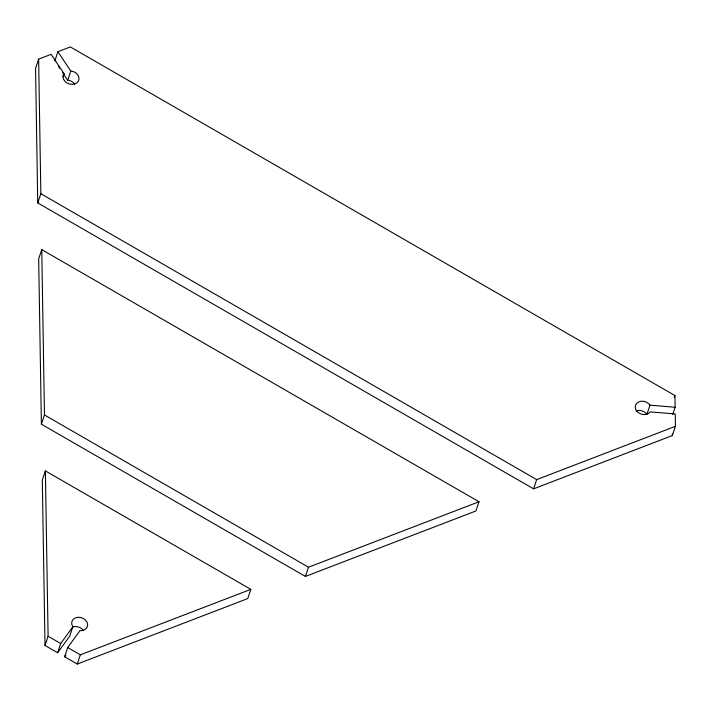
<?xml version="1.0" encoding="UTF-8"?>
<svg xmlns="http://www.w3.org/2000/svg" width="711" height="711" viewBox="0 0 711 711"><rect width="100%" height="100%" fill="white"/><g stroke="black" fill="none" stroke-linecap="round" stroke-linejoin="round"><path stroke-width="1.07" d="M62.986 76.744L64.017 73.66L51.139 54.329L38.634 59.12L35.55 68.354L37.754 202.928L533.588 488.839L672.366 435.55L675.45 426.324L675.246 413.926L650.201 411.918A8.141 6.523 18.5 0 1 638.736 412.887A8.141 6.523 18.5 0 1 637.038 402.995A8.141 6.523 18.5 0 1 648.805 403.75L649.996 405.137L675.139 407.27L674.943 395.556L70.362 46.944L57.929 51.716L54.845 60.942M74.797 84.236A8.141 6.523 18.5 0 0 67.821 80.21L70.718 70.984L57.929 51.716M37.754 202.928L40.847 193.703L38.634 59.12M41.762 249.632L38.678 258.866L41.389 424.2L305.41 576.443L475.908 510.978L479.001 501.753L41.762 249.632L44.473 414.975L41.389 424.2M45.388 470.904L42.305 480.138L45.015 645.472L57.635 652.751L69.829 635.981L72.798 626.613A8.141 6.523 18.5 0 1 76.184 617.601A8.141 6.523 18.5 0 1 87.133 622.454A8.141 6.523 18.5 0 1 81.836 630.613L79.996 630.63L67.705 647.552L64.612 656.777L77.241 664.056L247.739 598.591L250.823 589.366L45.388 470.904L48.099 636.247L45.015 645.472M57.635 652.751L60.728 643.526L72.922 626.755M77.241 664.056L80.325 654.831L250.823 589.366M305.41 576.443L308.503 567.218L479.001 501.753M533.588 488.839L536.672 479.605L675.45 426.324M649.996 405.137L646.912 414.371L645.712 412.975A8.141 6.523 18.5 0 0 636.052 410.949M674.259 397.609L674.943 395.556M672.739 414.451L675.139 407.27M64.017 73.66L63.27 75.144A8.141 6.523 18.5 0 0 69.74 84.067A8.141 6.523 18.5 0 0 78.992 79.019A8.141 6.523 18.5 0 0 70.913 70.984L70.718 70.984M64.612 656.777L65.91 655M40.847 193.703L536.672 479.605M44.473 414.975L308.503 567.218M48.099 636.247L60.728 643.526M67.705 647.552L80.325 654.831M58.498 66.452L59.715 68.283M62.755 72.877L67.625 80.219M672.33 433.488L672.366 435.55M72.486 627.04A8.141 6.523 18.5 0 1 83.445 630.568"/></g></svg>
